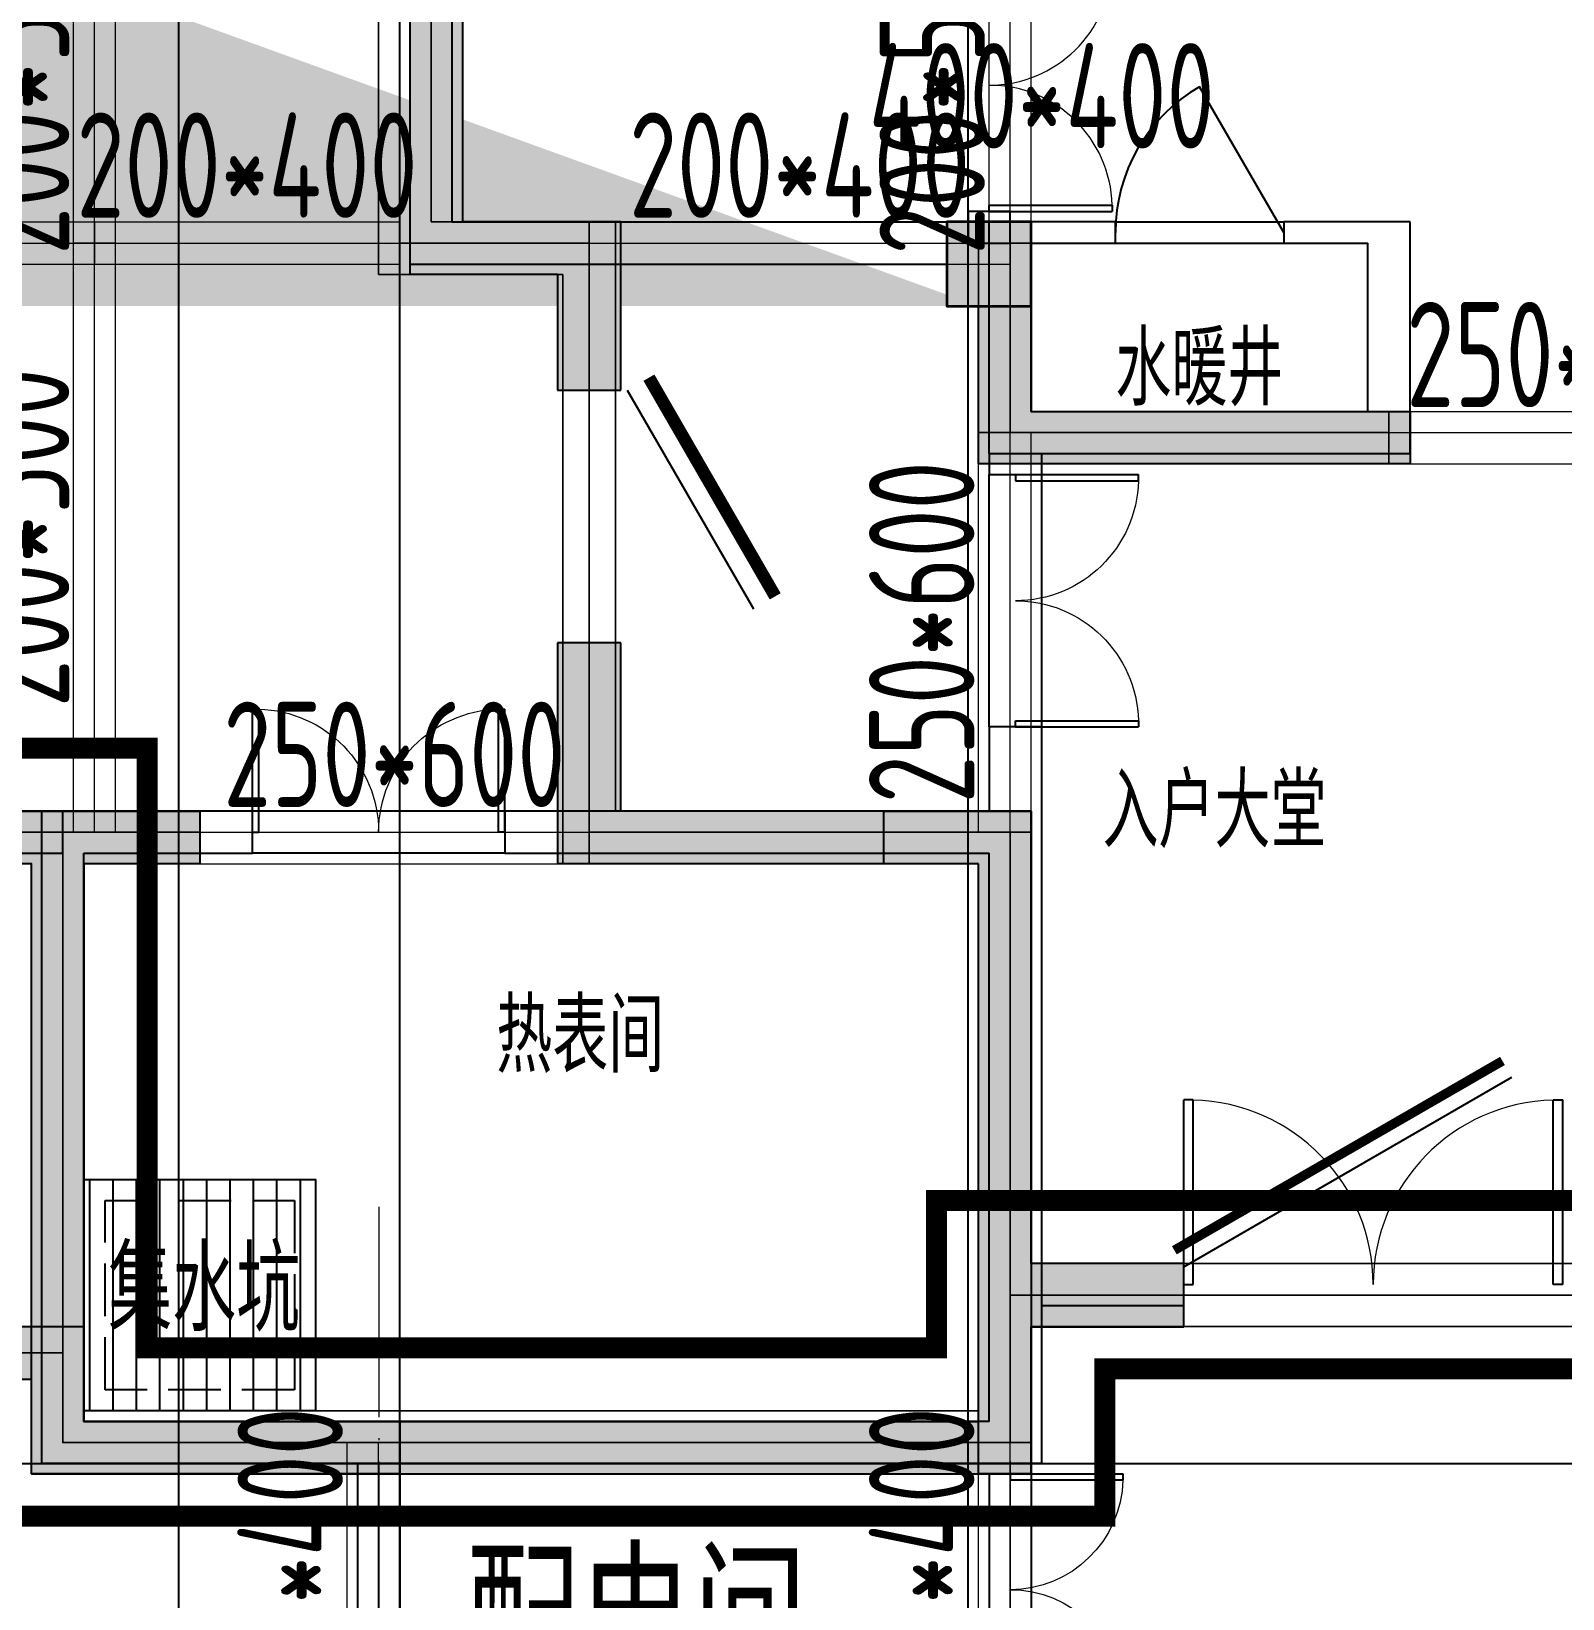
# Model space of a CAD drawing. Extents: x 369444 to 684549, y -549309 to 575337.
# Drawn here: x 505025 to 512299, y 454614 to 462063 of the extents above; entities that cross this region are included whole.
import ezdxf

# ---------------------------------------------------------------- set-up
doc = ezdxf.new("R2010")
doc.units = 0
doc.header["$LTSCALE"] = 1000
doc.header["$MEASUREMENT"] = 0
for name, pattern in [('__DASH', [0.35, 0.25, -0.1]), ('DASH', [0.35, 0.25, -0.1]), ('DOTE', [2.42, 2, -0.2, 0.02, -0.2])]:
    doc.linetypes.add(name, pattern=pattern)
for name, color, linetype, lineweight, true_color in [('-1-0-1', 7, 'Continuous', 0, 0xc0c0c0), ('-1-1-2', 7, 'Continuous', 0, 0xc0c0c0), ('-2-0-1', 1, 'Continuous', 0, 0xff0000), ('-2-1-2', 9, 'Continuous', 0, 0x808080), ('1-6-1', 7, 'Continuous', 0, 0x55ff55), ('1-6-2', 7, 'Continuous', 0, 0x55ff55), ('11-6-1', 2, 'Continuous', 0, 0xffff00), ('11-6-2', 2, 'Continuous', 0, 0xffff00), ('11-6-5', 2, 'Continuous', 0, 0xffff00), ('12-6-1', 4, 'Continuous', 0, 0x00ffff), ('12-6-2', 4, 'Continuous', 0, 0x00ffff), ('12-6-5', 4, 'Continuous', 0, 0x00ffff)]:
    doc.layers.add(name, color=color, linetype=linetype, lineweight=lineweight, true_color=true_color)
for name, color, linetype in [('A-WALL-HATCH', 8, 'Continuous'), ('COLUMN', 9, 'Continuous'), ('DOTE', 1, 'Continuous'), ('PUB_HATCH', 8, 'Continuous'), ('WALL', 9, 'Continuous'), ('WINDOW', 4, 'Continuous'), ('填充', 8, 'Continuous'), ('房间名称', 72, 'Continuous'), ('砼墙', 151, 'Continuous'), ('防火分区线', 7, 'Continuous'), ('集水坑图层', 125, 'Continuous')]:
    doc.layers.add(name, color=color, linetype=linetype)
for name, color, linetype, lineweight in [('DOTE2', 122, 'DOTE', 9), ('TEXT', 7, 'Continuous', 13), ('柱', 2, 'Continuous', 35)]:
    doc.layers.add(name, color=color, linetype=linetype, lineweight=lineweight)
doc.styles.add('_HZTXT', font='txt.shx', dxfattribs={"width": 0.8, "bigfont": 'HZTXT.shx'})
doc.styles.add('HNSJY', font='hnsjy-07.shx', dxfattribs={"width": 0.8, "bigfont": 'hnsjy-hz.shx'})
doc.styles.add('yjkcad', font='yjkeng.shx', dxfattribs={"width": 0.7, "height": 250, "bigfont": 'yjkchn.shx'})

# ---------------------------------------------------------------- blocks, each defined once
blk = doc.blocks.new('$DorLib2D$00000002')
for p, q in [((-0.5, 0), (-0.5, 0.4875)), ((-0.475, 0.4875), (-0.5, 0.4875)), ((-0.475, 0), (-0.475, 0.4875)), ((0.475, 0), (0.475, 0.4875)), ((0.475, 0.4875), (0.5, 0.4875)), ((0.5, 0), (0.5, 0.4875)), ((-0.5, 0), (-0.475, 0)), ((0.5, 0), (0.475, 0))]:
    blk.add_line(p, q)
at = {"lineweight": 13}
for centre, start, end in [((-0.4875, 0), 0, 88.5307), ((0.4875, 0), 91.4693, 180)]:
    blk.add_arc(centre, 0.4875, start, end, dxfattribs=at)
blk = doc.blocks.new('$DORLIB2D$00000228')
at = {"color": 0, "lineweight": -2}
blk.add_line((0.5, 0), (0, 0.866), dxfattribs=at)
blk.add_arc((0.5, 0), 1, 120, 180, dxfattribs=at)
blk = doc.blocks.new('$DorLib2D$00000191')
at = {"layer": 'WINDOW', "color": 0}
blk.add_line((-0.5, 0.15), (0.366, 0.65), dxfattribs=at)
at = {"layer": 'WINDOW', "color": 0, "const_width": 0.05}
blk.add_lwpolyline([(-0.55, 0.2366), (0.316, 0.7366)], dxfattribs=at)
blk = doc.blocks.new('$DorLib2D$00000194')
at = {"color": 0}
blk.add_line((-0.5, 0.075), (0.366, 0.575), dxfattribs=at)
at = {"color": 0, "const_width": 0.025}
blk.add_lwpolyline([(-0.525, 0.1183), (0.341, 0.6183)], dxfattribs=at)

msp = doc.modelspace()

# ---------------------------------------------------------------- hatches: boundary and pattern name
at = {"layer": 'A-WALL-HATCH'}
msp.add_hatch(color=256, dxfattribs=at).paths.add_polyline_path([(509774.7, 460756.5), (509774.7, 461156.5), (509374.7, 461156.5), (509374.7, 460756.5)])
at = {"layer": 'PUB_HATCH'}
for points in [[(506824.6, 460907), (507074.6, 461157), (507074.6, 465757), (506824.6, 466007)], [(507524.6, 460907), (507824.6, 461157), (507074.6, 461157), (506824.6, 460907)], [(507524.6, 460907), (507524.6, 460357), (507824.6, 460357), (507824.6, 461157)], [(507824.6, 458357), (507824.6, 459157), (507524.6, 459157), (507524.6, 458107)], [(509524.6, 458107), (509774.6, 458357), (507824.6, 458357), (507524.6, 458107)], [(509691.3, 456057), (509774.6, 456207), (509774.6, 458357), (509524.6, 458107), (509524.6, 456057)], [(509774.6, 455907), (510499.6, 455907), (510499.6, 456207), (509774.6, 456207), (509691.3, 456057)], [(509524.6, 455457), (509774.6, 455207), (509774.6, 455907), (509691.3, 456057), (509524.6, 456057)], [(503824.6, 455657.1), (505024.6, 455657.1), (505274.6, 455907.1), (503824.6, 455907.1)], [(505024.6, 455207), (505274.6, 455457), (505274.6, 455907.1), (505024.6, 455657.1)], [(505274.6, 455457), (505024.6, 455207), (509774.6, 455207), (509524.6, 455457)]]:
    msp.add_hatch(color=256, dxfattribs=at).paths.add_polyline_path(points)
at = {"layer": 'WINDOW'}
h = msp.add_hatch(dxfattribs=at)
h.set_pattern_fill('ANSI31', color=8, scale=70, angle=45)
h.set_pattern_definition([(90, (186929.14, -153823.47), (-111.125, 2e-14), [])])
h.paths.add_polyline_path([(505274.5, 455507), (506374.5, 455507), (506374.5, 456607), (505274.5, 456607)])
at = {"layer": '填充'}
h = msp.add_hatch(color=8, dxfattribs=at)
h.dxf.hatch_style = 1
h.paths.add_polyline_path([(507274.5, 462457), (507274.5, 462957), (506774.5, 462957), (506774.5, 462457)], flags=17)
h.paths.add_polyline_path([(500674.5, 462457), (500674.5, 462957), (500174.5, 462957), (500174.5, 462457)], flags=17)
h.paths.add_polyline_path([(497874.5, 462457), (497874.5, 462957), (497374.5, 462957), (497374.5, 462457)], flags=17)
h.paths.add_polyline_path([(510074.5, 462457), (510074.5, 462957), (509524.5, 462957), (509524.5, 462457)], flags=17)
h.paths.add_polyline_path([(509524.5, 460757), (509774.5, 460757), (509774.5, 461157), (509374.5, 461157), (509374.5, 460757)], flags=17)
h.paths.add_polyline_path([(497424.5, 460757), (497574.5, 460757), (497574.5, 461157), (497174.5, 461157), (497174.5, 460757)], flags=17)
h.paths.add_polyline_path([(512274.5, 467357), (510074.5, 467357), (510074.5, 465157), (510624.5, 465157), (510624.5, 464957), (509824.5, 464957), (509824.5, 467607), (512474.5, 467607), (512474.5, 464957), (511724.5, 464957), (511724.5, 465157), (512274.5, 465157)])
h.paths.add_polyline_path([(501674.5, 458107), (501124.5, 458107), (501124.5, 458357), (501674.5, 458357), (502074.5, 458357), (502074.5, 458107), (501924.5, 458107), (501924.5, 455207), (500174.5, 455207), (500174.5, 455457), (501674.5, 455457)])
h.paths.add_polyline_path([(514974.5, 467357), (514324.5, 467357), (514324.5, 467607), (515224.5, 467607), (515224.5, 465807), (514974.5, 465807)])
h.paths.add_polyline_path([(492624.5, 467557), (491974.5, 467557), (491974.5, 466007), (491724.5, 466007), (491724.5, 467807), (492624.5, 467807)])
h.paths.add_polyline_path([(507624.5, 450607), (506774.5, 450607), (506074.5, 450607), (506074.5, 450857), (506524.5, 450857), (506524.5, 454057), (506774.5, 454057), (506774.5, 450857), (507624.5, 450857)])
h.paths.add_polyline_path([(500174.5, 450607), (499324.5, 450607), (499324.5, 450857), (500174.5, 450857), (500174.5, 454057), (500424.5, 454057), (500424.5, 450857), (500874.5, 450857), (500874.5, 450607)])
h.paths.add_polyline_path([(505824.5, 458107), (505274.5, 458107), (505274.5, 455457), (506774.5, 455457), (506774.5, 455207), (505024.5, 455207), (505024.5, 458107), (504874.5, 458107), (504874.5, 458357), (505274.5, 458357), (505824.5, 458357)])
h.paths.add_polyline_path([(521349.5, 458907), (520874.5, 458907), (520874.5, 457157), (520624.5, 457157), (520624.5, 458907), (520524.5, 458907), (520524.5, 459157), (520874.5, 459157), (521349.5, 459157)])
h.paths.add_polyline_path([(517574.5, 450607), (517274.5, 450607), (516874.5, 450607), (516874.5, 450857), (517024.5, 450857), (517024.5, 454457), (517274.5, 454457), (517274.5, 450857), (517574.5, 450857)])
h.paths.add_polyline_path([(514174.5, 450607), (513149.5, 450607), (512374.5, 450607), (512374.5, 450857), (513124.5, 450857), (513124.5, 454557), (513424.5, 454557), (513424.5, 450857), (514174.5, 450857)])
h.paths.add_polyline_path([(489924.5, 456557), (489924.5, 455757), (487824.5, 455757), (487824.5, 456007), (489674.5, 456007), (489674.5, 456557)])
h.paths.add_polyline_path([(497624.5, 465157), (496874.5, 465157), (496874.5, 467557), (494674.5, 467557), (494674.5, 465357), (495224.5, 465357), (495224.5, 465157), (494474.5, 465157), (494474.5, 467807), (497124.5, 467807), (497124.5, 465407), (497624.5, 465407)])
h.paths.add_polyline_path([(509524.5, 458107), (509074.5, 458107), (509074.5, 458357), (509774.5, 458357), (509774.5, 455207), (509524.5, 455207)])
h.paths.add_polyline_path([(497874.5, 458107), (497424.5, 458107), (497424.5, 455207), (497174.5, 455207), (497174.5, 458357), (497874.5, 458357)])
h.paths.add_polyline_path([(489674.5, 450607), (489374.5, 450607), (489374.5, 450857), (489674.5, 450857), (489674.5, 454457), (489924.5, 454457), (489924.5, 450857), (490074.5, 450857), (490074.5, 450607)])
h.paths.add_polyline_path([(486074.5, 458907), (485589.5, 458907), (485589.5, 459157), (486074.5, 459157), (486424.5, 459157), (486424.5, 458907), (486324.5, 458907), (486324.5, 457157), (486074.5, 457157)])
h.paths.add_polyline_path([(523874.5, 449607), (523324.5, 449607), (523324.5, 449857), (523574.5, 449857), (523574.5, 454307), (523874.5, 454307)])
h.paths.add_polyline_path([(483624.5, 449607), (483074.5, 449607), (483074.5, 454307), (483374.5, 454307), (483374.5, 449857), (483624.5, 449857)])
h.paths.add_polyline_path([(515374.5, 458907), (514974.5, 458907), (514974.5, 462457), (514574.5, 462457), (514574.5, 462657), (515224.5, 462657), (515224.5, 459157), (515374.5, 459157)])
h.paths.add_polyline_path([(491974.5, 458907), (491574.5, 458907), (491574.5, 459157), (491724.5, 459157), (491724.5, 462657), (492424.5, 462657), (492424.5, 462457), (491974.5, 462457)])
h.paths.add_polyline_path([(520074.5, 450607), (519374.5, 450607), (519374.5, 450857), (520074.5, 450857), (520074.5, 453757), (520324.5, 453757), (520324.5, 450857), (520324.5, 449857), (520924.5, 449857), (520924.5, 449607), (520074.5, 449607)])
h.paths.add_polyline_path([(493824.5, 460257), (493824.5, 456757), (493524.5, 456757), (493524.5, 460257)])
h.paths.add_polyline_path([(487574.5, 450607), (486874.5, 450607), (486874.5, 449607), (486024.5, 449607), (486024.5, 449857), (486624.5, 449857), (486624.5, 450857), (486624.5, 453757), (486874.5, 453757), (486874.5, 450857), (487574.5, 450857)])
h.paths.add_polyline_path([(513424.5, 460257), (513424.5, 456757), (513124.5, 456757), (513124.5, 460257)])
h.paths.add_polyline_path([(509774.5, 450607), (509424.5, 450607), (509424.5, 450857), (509524.5, 450857), (509524.5, 454057), (509774.5, 454057), (509774.5, 450857), (509974.5, 450857), (509974.5, 450607)])
h.paths.add_polyline_path([(497524.5, 450607), (497174.5, 450607), (496974.5, 450607), (496974.5, 450857), (497174.5, 450857), (497174.5, 454057), (497424.5, 454057), (497424.5, 450857), (497524.5, 450857)])
h.paths.add_polyline_path([(523874.5, 455757), (523174.5, 455757), (523174.5, 456007), (523574.5, 456007), (523574.5, 458907), (523199.5, 458907), (523199.5, 459157), (523874.5, 459157)])
h.paths.add_polyline_path([(483774.5, 455757), (483074.5, 455757), (483074.5, 459157), (483759.5, 459157), (483759.5, 458907), (483374.5, 458907), (483374.5, 456007), (483774.5, 456007)])
h.paths.add_polyline_path([(517024.5, 458907), (516974.5, 458907), (516974.5, 459157), (517274.5, 459157), (517674.5, 459157), (517674.5, 458907), (517274.5, 458907), (517274.5, 458057), (517024.5, 458057)])
h.paths.add_polyline_path([(489974.5, 458907), (489924.5, 458907), (489924.5, 458057), (489674.5, 458057), (489674.5, 458907), (489274.5, 458907), (489274.5, 459157), (489674.5, 459157), (489974.5, 459157)])
h.paths.add_polyline_path([(519124.5, 455757), (517024.5, 455757), (517024.5, 456557), (517274.5, 456557), (517274.5, 456007), (519124.5, 456007)])
edge = h.paths.add_edge_path()
edge.add_line((497374.5, 465157), (497374.5, 465057))
edge.add_line((497374.5, 465057), (497624.5, 465057))
edge.add_line((497624.5, 465057), (497624.5, 465157))
edge.add_line((497424.5, 460757), (497424.5, 460007))
edge.add_line((497424.5, 460007), (495374.5, 460007))
edge.add_line((495374.5, 460007), (495374.5, 460257))
edge.add_line((495374.5, 460257), (497174.5, 460257))
edge.add_line((497174.5, 460257), (497174.5, 460757))
edge.add_line((509774.5, 460757), (509774.5, 460257))
edge.add_line((509774.5, 460257), (511574.5, 460257))
edge.add_line((511574.5, 460257), (511574.5, 460007))
edge.add_line((511574.5, 460007), (509524.5, 460007))
edge.add_line((509524.5, 460007), (509524.5, 460757))
h = msp.add_hatch(color=256, dxfattribs=at)
h.dxf.hatch_style = 1
h.paths.add_polyline_path([(511574.5, 460007), (511574.5, 460257), (509774.5, 460257), (509774.5, 460757), (509524.5, 460757), (509524.5, 460007)])

# ---------------------------------------------------------------- linework, layer by layer
at = {"layer": '-1-0-1', "color": 0}
for p in [(505324.3, 461056.9, -3600), (506774.3, 461056.9, -3600), (507674.3, 461056.9, -3600), (509674.3, 461056.9, -3600), (509674.3, 460156.9, -3600), (511474.3, 460156.9, -3600), (505174.3, 458256.9, -3600), (505324.3, 458256.9, -3600), (505824.3, 458256.9, -3600), (507674.3, 458256.9, -3600), (509074.3, 458256.9, -3600), (509674.3, 458256.9, -3600), (505174.3, 457306.9, -3600), (509674.3, 456057.2, -3600), (512299.2, 456057.2, -3600), (505174.3, 455782.3, -3600), (505174.3, 455356.9, -3600), (506674.3, 455356.9, -3600), (509674.3, 455356.9, -3600)]:
    msp.add_point(p, dxfattribs=at)
at = {"layer": '-1-1-2', "color": 0}
for p, q in [((505324.3, 461056.9, -3600), (505324.3, 461056.9)), ((506774.3, 461056.9, -3600), (506774.3, 461056.9)), ((507674.3, 461056.9, -3600), (507674.3, 461056.9)), ((509674.3, 461056.9, -3600), (509674.3, 461056.9)), ((509674.3, 460156.9, -3600), (509674.3, 460156.9)), ((511474.3, 460156.9, -3600), (511474.3, 460156.9)), ((505174.3, 458256.9, -3600), (505174.3, 458256.9)), ((505324.3, 458256.9, -3600), (505324.3, 458256.9)), ((505824.3, 458256.9, -3600), (505824.3, 458256.9)), ((507674.3, 458256.9, -3600), (507674.3, 458256.9)), ((509074.3, 458256.9, -3600), (509074.3, 458256.9)), ((509674.3, 458256.9, -3600), (509674.3, 458256.9)), ((505174.3, 457306.9, -3600), (505174.3, 457306.9)), ((509674.3, 456057.2, -3600), (509674.3, 456057.2)), ((512299.2, 456057.2, -3600), (512299.2, 456057.2)), ((505174.3, 455782.3, -3600), (505174.3, 455782.3)), ((505174.3, 455356.9, -3600), (505174.3, 455356.9)), ((506674.3, 455356.9, -3600), (506674.3, 455356.9)), ((509674.3, 455356.9, -3600), (509674.3, 455356.9))]:
    msp.add_line(p, q, dxfattribs=at)
at = {"layer": '-2-0-1', "color": 0}
for p, q in [((505324.3, 461056.9, -3600), (505324.3, 462556.9, -3600)), ((506774.3, 461056.9, -3600), (506774.3, 462556.9, -3600)), ((509674.3, 461056.9, -3600), (509674.3, 462556.9, -3600)), ((501324.3, 461056.9, -3600), (505324.3, 461056.9, -3600)), ((505324.3, 461056.9, -3600), (506774.3, 461056.9, -3600)), ((505324.3, 458256.9, -3600), (505324.3, 461056.9, -3600)), ((506774.3, 461056.9, -3600), (507674.3, 461056.9, -3600)), ((507674.3, 458256.9, -3600), (507674.3, 461056.9, -3600)), ((507674.3, 461056.9, -3600), (509674.3, 461056.9, -3600)), ((509674.3, 460156.9, -3600), (509674.3, 461056.9, -3600)), ((509674.3, 458256.9, -3600), (509674.3, 460156.9, -3600)), ((509674.3, 460156.9, -3600), (511474.3, 460156.9, -3600)), ((511474.3, 460156.9, -3600), (513274.3, 460156.9, -3600)), ((504874.3, 458256.9, -3600), (505174.3, 458256.9, -3600)), ((505174.3, 457306.9, -3600), (505174.3, 458256.9, -3600)), ((505174.3, 458256.9, -3600), (505324.3, 458256.9, -3600)), ((505324.3, 458256.9, -3600), (505824.3, 458256.9, -3600)), ((505824.3, 458256.9, -3600), (507674.3, 458256.9, -3600)), ((507674.3, 458256.9, -3600), (509074.3, 458256.9, -3600)), ((509074.3, 458256.9, -3600), (509674.3, 458256.9, -3600)), ((509674.3, 456057.2, -3600), (509674.3, 458256.9, -3600)), ((505174.3, 455782.3, -3600), (505174.3, 457306.9, -3600)), ((509674.3, 456057.2, -3600), (512299.2, 456057.2, -3600)), ((509674.3, 455356.9, -3600), (509674.3, 456057.2, -3600)), ((512299.2, 456057.2, -3600), (513274.3, 456057.2, -3600)), ((503474.3, 455782.3, -3600), (505174.3, 455782.3, -3600)), ((505174.3, 455356.9, -3600), (505174.3, 455782.3, -3600)), ((505174.3, 455356.9, -3600), (506674.3, 455356.9, -3600)), ((506674.3, 454056.9, -3600), (506674.3, 455356.9, -3600)), ((506674.3, 455356.9, -3600), (509674.3, 455356.9, -3600)), ((509674.3, 454056.9, -3600), (509674.3, 455356.9, -3600))]:
    msp.add_line(p, q, dxfattribs=at)
at = {"layer": '-2-1-2', "color": 0}
for p, q in [((505324.3, 461056.9), (505324.3, 462556.9)), ((506774.3, 461056.9), (506774.3, 462556.9)), ((509674.3, 461056.9), (509674.3, 462556.9)), ((501324.3, 461056.9), (505324.3, 461056.9)), ((505324.3, 461056.9), (506774.3, 461056.9)), ((505324.3, 458256.9), (505324.3, 461056.9)), ((506774.3, 461056.9), (507674.3, 461056.9)), ((507674.3, 458256.9), (507674.3, 461056.9)), ((507674.3, 461056.9), (509674.3, 461056.9)), ((509674.3, 460156.9), (509674.3, 461056.9)), ((509674.3, 458256.9), (509674.3, 460156.9)), ((509674.3, 460156.9), (511474.3, 460156.9)), ((511474.3, 460156.9), (513274.3, 460156.9)), ((504874.3, 458256.9), (505174.3, 458256.9)), ((505174.3, 457306.9), (505174.3, 458256.9)), ((505174.3, 458256.9), (505324.3, 458256.9)), ((505324.3, 458256.9), (505824.3, 458256.9)), ((505824.3, 458256.9), (507674.3, 458256.9)), ((507674.3, 458256.9), (509074.3, 458256.9)), ((509074.3, 458256.9), (509674.3, 458256.9)), ((509674.3, 456057.2), (509674.3, 458256.9)), ((505174.3, 455782.3), (505174.3, 457306.9)), ((509674.3, 456057.2), (512299.2, 456057.2)), ((509674.3, 455356.9), (509674.3, 456057.2)), ((512299.2, 456057.2), (513274.3, 456057.2)), ((503474.3, 455782.3), (505174.3, 455782.3)), ((505174.3, 455356.9), (505174.3, 455782.3)), ((505174.3, 455356.9), (506674.3, 455356.9)), ((506674.3, 454056.9), (506674.3, 455356.9)), ((506674.3, 455356.9), (509674.3, 455356.9)), ((509674.3, 454056.9), (509674.3, 455356.9))]:
    msp.add_line(p, q, dxfattribs=at)
at = {"layer": '1-6-1', "color": 0}
for p, q in [((506674.3, 462556.9, -3600), (506674.3, 460906.9, -3600)), ((506674.3, 460906.9), (506674.3, 462556.9)), ((506924.3, 462556.9), (506924.3, 461156.9)), ((506924.3, 461156.9, -3600), (506924.3, 462556.9, -3600)), ((506924.3, 461156.9), (506924.3, 461156.9, -3600)), ((506924.3, 461156.9, -3600), (506924.3, 461156.9)), ((507799.3, 461156.9, -3600), (506924.3, 461156.9, -3600)), ((506924.3, 461156.9), (507799.3, 461156.9)), ((507799.3, 461156.9), (507799.3, 461156.9, -3600)), ((507799.3, 461156.9), (507799.3, 458356.9)), ((507799.3, 461156.9, -3600), (507799.3, 461156.9)), ((507799.3, 458356.9, -3600), (507799.3, 461156.9, -3600)), ((509524.3, 461056.9, -3600), (509524.3, 460006.9, -3600)), ((509524.3, 461056.9), (509524.3, 461056.9, -3600)), ((509524.3, 460006.9), (509524.3, 461056.9)), ((509524.3, 461056.9, -3600), (509524.3, 461056.9)), ((509774.3, 461056.9, -3600), (509524.3, 461056.9, -3600)), ((509524.3, 461056.9), (509774.3, 461056.9)), ((509774.3, 461056.9), (509774.3, 460256.9)), ((509774.3, 461056.9, -3600), (509774.3, 461056.9)), ((509774.3, 460256.9, -3600), (509774.3, 461056.9, -3600)), ((509774.3, 461056.9), (509774.3, 461056.9, -3600)), ((506674.3, 460906.9, -3600), (506674.3, 460906.9)), ((506674.3, 460906.9), (506674.3, 460906.9, -3600)), ((507549.3, 460906.9), (506674.3, 460906.9)), ((506674.3, 460906.9, -3600), (507549.3, 460906.9, -3600)), ((507549.3, 460906.9, -3600), (507549.3, 460906.9)), ((507549.3, 460906.9, -3600), (507549.3, 458106.9, -3600)), ((507549.3, 460906.9), (507549.3, 460906.9, -3600)), ((507549.3, 458106.9), (507549.3, 460906.9)), ((509774.3, 460256.9), (509774.3, 460256.9, -3600)), ((509774.3, 460256.9, -3600), (509774.3, 460256.9)), ((511474.3, 460256.9, -3600), (509774.3, 460256.9, -3600)), ((509774.3, 460256.9), (511474.3, 460256.9)), ((511474.3, 460256.9), (511474.3, 460256.9, -3600)), ((511474.3, 460256.9, -3600), (511474.3, 460256.9)), ((511474.3, 460006.9, -3600), (511474.3, 460256.9, -3600)), ((511474.3, 460256.9), (511474.3, 460006.9)), ((509524.3, 460006.9, -3600), (509524.3, 460006.9)), ((509524.3, 460006.9), (509524.3, 460006.9, -3600)), ((511474.3, 460006.9), (509524.3, 460006.9)), ((509524.3, 460006.9, -3600), (511474.3, 460006.9, -3600)), ((511474.3, 460006.9, -3600), (511474.3, 460006.9)), ((511474.3, 460006.9), (511474.3, 460006.9, -3600)), ((505174.3, 458356.9, -3600), (504874.3, 458356.9, -3600)), ((504874.3, 458356.9), (505174.3, 458356.9)), ((505174.3, 458356.9), (505174.3, 458356.9, -3600)), ((505174.3, 458356.9, -3600), (505174.3, 458356.9)), ((505324.3, 458356.9, -3600), (505174.3, 458356.9, -3600)), ((505174.3, 458356.9), (505324.3, 458356.9)), ((505324.3, 458356.9, -3600), (505324.3, 458356.9)), ((505824.3, 458356.9, -3600), (505324.3, 458356.9, -3600)), ((505324.3, 458356.9), (505824.3, 458356.9)), ((505324.3, 458356.9), (505324.3, 458356.9, -3600)), ((505824.3, 458356.9), (505824.3, 458356.9, -3600)), ((505824.3, 458356.9, -3600), (505824.3, 458356.9)), ((505824.3, 458106.9, -3600), (505824.3, 458356.9, -3600)), ((505824.3, 458356.9), (505824.3, 458106.9)), ((507799.3, 458356.9), (507799.3, 458356.9, -3600)), ((507799.3, 458356.9, -3600), (507799.3, 458356.9)), ((509074.3, 458356.9, -3600), (507799.3, 458356.9, -3600)), ((507799.3, 458356.9), (509074.3, 458356.9)), ((509074.3, 458356.9), (509074.3, 458356.9, -3600)), ((509074.3, 458356.9, -3600), (509074.3, 458356.9)), ((509774.3, 458356.9, -3600), (509074.3, 458356.9, -3600)), ((509074.3, 458356.9), (509774.3, 458356.9)), ((509774.3, 458356.9), (509774.3, 456207.2)), ((509774.3, 458356.9, -3600), (509774.3, 458356.9)), ((509774.3, 456207.2, -3600), (509774.3, 458356.9, -3600)), ((509774.3, 458356.9), (509774.3, 458356.9, -3600)), ((505274.3, 458106.9), (505274.3, 457306.9)), ((505274.3, 458106.9, -3600), (505274.3, 458106.9)), ((505274.3, 457306.9, -3600), (505274.3, 458106.9, -3600)), ((505274.3, 458106.9), (505274.3, 458106.9, -3600)), ((505324.3, 458106.9), (505274.3, 458106.9)), ((505274.3, 458106.9, -3600), (505324.3, 458106.9, -3600)), ((505324.3, 458106.9), (505324.3, 458106.9, -3600)), ((505824.3, 458106.9), (505324.3, 458106.9)), ((505324.3, 458106.9, -3600), (505824.3, 458106.9, -3600)), ((505324.3, 458106.9, -3600), (505324.3, 458106.9)), ((505824.3, 458106.9, -3600), (505824.3, 458106.9)), ((505824.3, 458106.9), (505824.3, 458106.9, -3600)), ((507549.3, 458106.9, -3600), (507549.3, 458106.9)), ((507549.3, 458106.9), (507549.3, 458106.9, -3600)), ((509074.3, 458106.9), (507549.3, 458106.9)), ((507549.3, 458106.9, -3600), (509074.3, 458106.9, -3600)), ((509074.3, 458106.9, -3600), (509074.3, 458106.9)), ((509074.3, 458106.9), (509074.3, 458106.9, -3600)), ((509524.3, 458106.9), (509074.3, 458106.9)), ((509074.3, 458106.9, -3600), (509524.3, 458106.9, -3600)), ((509524.3, 458106.9, -3600), (509524.3, 456057.2, -3600)), ((509524.3, 458106.9), (509524.3, 458106.9, -3600)), ((509524.3, 456057.2), (509524.3, 458106.9)), ((509524.3, 458106.9, -3600), (509524.3, 458106.9)), ((505274.3, 457306.9), (505274.3, 455782.3)), ((505274.3, 457306.9, -3600), (505274.3, 457306.9)), ((505274.3, 455782.3, -3600), (505274.3, 457306.9, -3600)), ((505274.3, 457306.9), (505274.3, 457306.9, -3600)), ((509774.3, 456207.2, -3600), (509774.3, 456207.2)), ((512299.2, 456207.2, -3600), (509774.3, 456207.2, -3600)), ((509774.3, 456207.2), (512299.2, 456207.2)), ((509774.3, 456207.2), (509774.3, 456207.2, -3600)), ((512299.2, 456207.2), (512299.2, 456207.2, -3600)), ((512299.2, 456207.2, -3600), (512299.2, 456207.2)), ((513424.3, 456207.2, -3600), (512299.2, 456207.2, -3600)), ((512299.2, 456207.2), (513424.3, 456207.2)), ((509524.3, 456057.2, -3600), (509524.3, 456057.2)), ((509524.3, 456057.2, -3600), (509524.3, 455506.9, -3600)), ((509524.3, 456057.2), (509524.3, 456057.2, -3600)), ((509524.3, 455506.9), (509524.3, 456057.2)), ((509774.3, 455907.2), (509774.3, 455907.2, -3600)), ((512299.2, 455907.2), (509774.3, 455907.2)), ((509774.3, 455907.2, -3600), (512299.2, 455907.2, -3600)), ((509774.3, 455907.2), (509774.3, 455256.9)), ((509774.3, 455907.2, -3600), (509774.3, 455907.2)), ((509774.3, 455256.9, -3600), (509774.3, 455907.2, -3600)), ((512299.2, 455907.2, -3600), (512299.2, 455907.2)), ((512299.2, 455907.2), (512299.2, 455907.2, -3600)), ((513124.3, 455907.2), (512299.2, 455907.2)), ((512299.2, 455907.2, -3600), (513124.3, 455907.2, -3600)), ((505274.3, 455782.3), (505274.3, 455782.3, -3600)), ((505274.3, 455782.3), (505274.3, 455506.9)), ((505274.3, 455782.3, -3600), (505274.3, 455782.3)), ((505274.3, 455506.9, -3600), (505274.3, 455782.3, -3600)), ((505274.3, 455506.9), (505274.3, 455506.9, -3600)), ((505274.3, 455506.9, -3600), (505274.3, 455506.9)), ((506674.3, 455506.9, -3600), (505274.3, 455506.9, -3600)), ((505274.3, 455506.9), (506674.3, 455506.9)), ((506674.3, 455506.9, -3600), (506674.3, 455506.9)), ((509524.3, 455506.9, -3600), (506674.3, 455506.9, -3600)), ((506674.3, 455506.9), (509524.3, 455506.9)), ((506674.3, 455506.9), (506674.3, 455506.9, -3600)), ((509524.3, 455506.9), (509524.3, 455506.9, -3600)), ((509524.3, 455506.9, -3600), (509524.3, 455506.9)), ((506674.3, 455256.9), (505024.3, 455256.9)), ((505024.3, 455256.9, -3600), (506674.3, 455256.9, -3600)), ((506674.3, 455256.9), (506674.3, 455256.9, -3600)), ((509774.3, 455256.9), (506674.3, 455256.9)), ((506674.3, 455256.9, -3600), (509774.3, 455256.9, -3600)), ((506674.3, 455256.9, -3600), (506674.3, 455256.9)), ((509774.3, 455256.9, -3600), (509774.3, 455256.9)), ((509774.3, 455256.9), (509774.3, 455256.9, -3600))]:
    msp.add_line(p, q, dxfattribs=at)
at = {"layer": '1-6-2', "color": 0}
for p, q in [((506774.3, 462556.9), (506774.3, 461056.9)), ((506774.3, 461056.9, -3600), (506774.3, 462556.9, -3600)), ((506774.3, 461056.9), (506774.3, 461056.9, -3600)), ((506774.3, 461056.9), (506774.3, 461056.9, -3600)), ((507674.3, 461056.9), (506774.3, 461056.9)), ((506774.3, 461056.9, -3600), (507674.3, 461056.9, -3600)), ((507674.3, 461056.9, -3600), (507674.3, 461056.9)), ((507674.3, 461056.9), (507674.3, 458256.9)), ((507674.3, 461056.9, -3600), (507674.3, 461056.9)), ((507674.3, 458256.9, -3600), (507674.3, 461056.9, -3600)), ((509674.3, 461056.9), (509674.3, 460156.9)), ((509674.3, 461056.9, -3600), (509674.3, 461056.9)), ((509674.3, 460156.9, -3600), (509674.3, 461056.9, -3600)), ((509674.3, 460156.9), (509674.3, 460156.9, -3600)), ((509674.3, 460156.9), (509674.3, 460156.9, -3600)), ((511474.3, 460156.9), (509674.3, 460156.9)), ((509674.3, 460156.9, -3600), (511474.3, 460156.9, -3600)), ((511474.3, 460156.9, -3600), (511474.3, 460156.9)), ((505174.3, 458256.9), (504874.3, 458256.9)), ((504874.3, 458256.9, -3600), (505174.3, 458256.9, -3600)), ((505174.3, 458256.9, -3600), (505174.3, 458256.9)), ((505174.3, 458256.9), (505174.3, 457306.9)), ((505174.3, 458256.9, -3600), (505174.3, 458256.9)), ((505174.3, 457306.9, -3600), (505174.3, 458256.9, -3600)), ((505174.3, 458256.9), (505174.3, 458256.9, -3600)), ((505324.3, 458256.9), (505174.3, 458256.9)), ((505174.3, 458256.9, -3600), (505324.3, 458256.9, -3600)), ((505324.3, 458256.9), (505324.3, 458256.9, -3600)), ((505824.3, 458256.9), (505324.3, 458256.9)), ((505324.3, 458256.9, -3600), (505824.3, 458256.9, -3600)), ((505324.3, 458256.9, -3600), (505324.3, 458256.9)), ((505824.3, 458256.9, -3600), (505824.3, 458256.9)), ((507674.3, 458256.9), (507674.3, 458256.9, -3600)), ((507674.3, 458256.9), (507674.3, 458256.9, -3600)), ((509074.3, 458256.9), (507674.3, 458256.9)), ((507674.3, 458256.9, -3600), (509074.3, 458256.9, -3600)), ((509074.3, 458256.9, -3600), (509074.3, 458256.9)), ((509074.3, 458256.9), (509074.3, 458256.9, -3600)), ((509674.3, 458256.9), (509074.3, 458256.9)), ((509074.3, 458256.9, -3600), (509674.3, 458256.9, -3600)), ((509674.3, 458256.9), (509674.3, 456057.2)), ((509674.3, 458256.9, -3600), (509674.3, 458256.9)), ((509674.3, 456057.2, -3600), (509674.3, 458256.9, -3600)), ((509674.3, 458256.9, -3600), (509674.3, 458256.9)), ((505174.3, 457306.9), (505174.3, 455782.3)), ((505174.3, 457306.9, -3600), (505174.3, 457306.9)), ((505174.3, 455782.3, -3600), (505174.3, 457306.9, -3600)), ((505174.3, 457306.9), (505174.3, 457306.9, -3600)), ((509674.3, 456057.2), (509674.3, 456057.2, -3600)), ((512299.2, 456057.2), (509674.3, 456057.2)), ((509674.3, 456057.2, -3600), (512299.2, 456057.2, -3600)), ((509674.3, 456057.2), (509674.3, 456057.2, -3600)), ((509674.3, 456057.2), (509674.3, 455356.9)), ((509674.3, 456057.2, -3600), (509674.3, 456057.2)), ((509674.3, 455356.9, -3600), (509674.3, 456057.2, -3600)), ((512299.2, 456057.2, -3600), (512299.2, 456057.2)), ((512299.2, 456057.2), (512299.2, 456057.2, -3600)), ((513274.3, 456057.2), (512299.2, 456057.2)), ((512299.2, 456057.2, -3600), (513274.3, 456057.2, -3600)), ((505174.3, 455782.3), (503474.3, 455782.3)), ((503474.3, 455782.3, -3600), (505174.3, 455782.3, -3600)), ((505174.3, 455782.3, -3600), (505174.3, 455782.3)), ((505174.3, 455782.3), (505174.3, 455782.3, -3600)), ((505174.3, 455782.3), (505174.3, 455356.9)), ((505174.3, 455782.3, -3600), (505174.3, 455782.3)), ((505174.3, 455356.9, -3600), (505174.3, 455782.3, -3600)), ((505174.3, 455356.9), (505174.3, 455356.9, -3600)), ((505174.3, 455356.9), (505174.3, 455356.9, -3600)), ((506674.3, 455356.9), (505174.3, 455356.9)), ((505174.3, 455356.9, -3600), (506674.3, 455356.9, -3600)), ((506674.3, 455356.9), (506674.3, 455356.9, -3600)), ((509674.3, 455356.9), (506674.3, 455356.9)), ((506674.3, 455356.9, -3600), (509674.3, 455356.9, -3600)), ((506674.3, 455356.9, -3600), (506674.3, 455356.9)), ((509674.3, 455356.9, -3600), (509674.3, 455356.9)), ((509674.3, 455356.9), (509674.3, 455356.9, -3600))]:
    msp.add_line(p, q, dxfattribs=at)
at = {"layer": '11-6-1', "color": 0}
for p, q in [((509374.3, 461156.9), (509374.3, 460756.9)), ((509774.3, 461156.9), (509374.3, 461156.9)), ((509374.3, 461156.9, -3600), (509374.3, 460756.9, -3600)), ((509774.3, 461156.9, -3600), (509374.3, 461156.9, -3600)), ((509374.3, 461156.9, -3600), (509374.3, 461156.9)), ((509774.3, 460756.9), (509774.3, 461156.9)), ((509774.3, 460756.9, -3600), (509774.3, 461156.9, -3600)), ((509774.3, 461156.9, -3600), (509774.3, 461156.9)), ((509374.3, 460756.9), (509774.3, 460756.9)), ((509374.3, 460756.9, -3600), (509774.3, 460756.9, -3600)), ((509374.3, 460756.9, -3600), (509374.3, 460756.9)), ((509774.3, 460756.9, -3600), (509774.3, 460756.9))]:
    msp.add_line(p, q, dxfattribs=at)
at = {"layer": '11-6-2', "color": 0}
msp.add_line((509674.3, 461056.9, -3600), (509674.3, 461056.9), dxfattribs=at)
at = {"layer": '12-6-1', "color": 0}
for p, q in [((505224.3, 461056.9), (505224.3, 462556.9)), ((505224.3, 461056.9, -500), (505224.3, 462556.9, -500)), ((505424.3, 461056.9), (505424.3, 462556.9)), ((505424.3, 461056.9, -500), (505424.3, 462556.9, -500)), ((509574.3, 461056.9), (509574.3, 462556.9)), ((509574.3, 461056.9, -500), (509574.3, 462556.9, -500)), ((509774.3, 461056.9), (509774.3, 462556.9)), ((509774.3, 461056.9, -500), (509774.3, 462556.9, -500)), ((501324.3, 461156.9), (505324.3, 461156.9)), ((501324.3, 461156.9, -400), (505324.3, 461156.9, -400)), ((505324.3, 461156.9), (505324.3, 460956.9)), ((505324.3, 461156.9, -400), (505324.3, 461156.9)), ((505324.3, 460956.9, -400), (505324.3, 461156.9, -400)), ((505324.3, 461156.9), (506774.3, 461156.9)), ((505324.3, 461156.9, -400), (506774.3, 461156.9, -400)), ((505324.3, 461156.9), (505324.3, 460956.9)), ((505324.3, 461156.9, -400), (505324.3, 461156.9)), ((505324.3, 460956.9, -400), (505324.3, 461156.9, -400)), ((506774.3, 461156.9), (506774.3, 460956.9)), ((506774.3, 461156.9, -400), (506774.3, 461156.9)), ((506774.3, 460956.9, -400), (506774.3, 461156.9, -400)), ((507674.3, 461156.9), (507674.3, 460956.9)), ((507674.3, 461156.9, -400), (507674.3, 461156.9)), ((507674.3, 460956.9, -400), (507674.3, 461156.9, -400)), ((507674.3, 461156.9), (509674.3, 461156.9)), ((507674.3, 461156.9, -400), (509674.3, 461156.9, -400)), ((509674.3, 461156.9), (509674.3, 460956.9)), ((509674.3, 461156.9, -400), (509674.3, 461156.9)), ((509674.3, 460956.9, -400), (509674.3, 461156.9, -400)), ((505224.3, 461056.9), (505424.3, 461056.9)), ((505224.3, 461056.9, -500), (505224.3, 461056.9)), ((505424.3, 461056.9, -500), (505224.3, 461056.9, -500)), ((505224.3, 461056.9), (505424.3, 461056.9)), ((505224.3, 461056.9, -500), (505224.3, 461056.9)), ((505424.3, 461056.9, -500), (505224.3, 461056.9, -500)), ((505224.3, 458256.9), (505224.3, 461056.9)), ((505224.3, 458256.9, -500), (505224.3, 461056.9, -500)), ((505424.3, 461056.9), (505424.3, 461056.9, -500)), ((505424.3, 461056.9), (505424.3, 461056.9, -500)), ((505424.3, 458256.9), (505424.3, 461056.9)), ((505424.3, 458256.9, -500), (505424.3, 461056.9, -500)), ((509574.3, 461056.9), (509774.3, 461056.9)), ((509574.3, 461056.9, -500), (509574.3, 461056.9)), ((509774.3, 461056.9, -500), (509574.3, 461056.9, -500)), ((509774.3, 461056.9), (509774.3, 461056.9, -500)), ((501324.3, 460956.9), (505324.3, 460956.9)), ((501324.3, 460956.9, -400), (505324.3, 460956.9, -400)), ((505324.3, 460956.9), (505324.3, 460956.9, -400)), ((505324.3, 460956.9), (506774.3, 460956.9)), ((505324.3, 460956.9, -400), (506774.3, 460956.9, -400)), ((505324.3, 460956.9), (505324.3, 460956.9, -400)), ((506774.3, 460956.9), (506774.3, 460956.9, -400)), ((507674.3, 460956.9), (507674.3, 460956.9, -400)), ((507674.3, 460956.9), (509674.3, 460956.9)), ((507674.3, 460956.9, -400), (509674.3, 460956.9, -400)), ((509674.3, 460956.9), (509674.3, 460956.9, -400)), ((511474.3, 460256.9), (511474.3, 460006.9)), ((511474.3, 460256.9, -400), (511474.3, 460256.9)), ((511474.3, 460006.9, -400), (511474.3, 460256.9, -400)), ((511474.3, 460256.9), (513274.3, 460256.9)), ((511474.3, 460256.9, -400), (513274.3, 460256.9, -400)), ((509524.3, 460156.9), (509774.3, 460156.9)), ((509524.3, 460156.9, -600), (509524.3, 460156.9)), ((509774.3, 460156.9, -600), (509524.3, 460156.9, -600)), ((509524.3, 458256.9), (509524.3, 460156.9)), ((509524.3, 458256.9, -600), (509524.3, 460156.9, -600)), ((509774.3, 460156.9), (509774.3, 460156.9, -600)), ((509774.3, 458256.9), (509774.3, 460156.9)), ((509774.3, 458256.9, -600), (509774.3, 460156.9, -600)), ((511474.3, 460006.9), (511474.3, 460006.9, -400)), ((511474.3, 460006.9), (513274.3, 460006.9)), ((511474.3, 460006.9, -400), (513274.3, 460006.9, -400)), ((505824.3, 458356.9), (505824.3, 458106.9)), ((505824.3, 458356.9, -600), (505824.3, 458356.9)), ((505824.3, 458106.9, -600), (505824.3, 458356.9, -600)), ((505824.3, 458356.9), (507674.3, 458356.9)), ((505824.3, 458356.9, -600), (507674.3, 458356.9, -600)), ((507674.3, 458356.9), (507674.3, 458106.9)), ((507674.3, 458356.9, -600), (507674.3, 458356.9)), ((507674.3, 458106.9, -600), (507674.3, 458356.9, -600)), ((505224.3, 458256.9), (505424.3, 458256.9)), ((505224.3, 458256.9, -500), (505224.3, 458256.9)), ((505424.3, 458256.9, -500), (505224.3, 458256.9, -500)), ((505424.3, 458256.9), (505424.3, 458256.9, -500)), ((509524.3, 458256.9), (509774.3, 458256.9)), ((509524.3, 458256.9, -600), (509524.3, 458256.9)), ((509774.3, 458256.9, -600), (509524.3, 458256.9, -600)), ((509774.3, 458256.9), (509774.3, 458256.9, -600)), ((505824.3, 458106.9), (505824.3, 458106.9, -600)), ((505824.3, 458106.9), (507674.3, 458106.9)), ((505824.3, 458106.9, -600), (507674.3, 458106.9, -600)), ((507674.3, 458106.9), (507674.3, 458106.9, -600)), ((506524.3, 455356.9), (506774.3, 455356.9)), ((506524.3, 455356.9, -400), (506524.3, 455356.9)), ((506774.3, 455356.9, -400), (506524.3, 455356.9, -400)), ((506524.3, 454056.9), (506524.3, 455356.9)), ((506524.3, 454056.9, -400), (506524.3, 455356.9, -400)), ((506774.3, 455356.9), (506774.3, 455356.9, -400)), ((506774.3, 454056.9), (506774.3, 455356.9)), ((506774.3, 454056.9, -400), (506774.3, 455356.9, -400)), ((509524.3, 455356.9), (509774.3, 455356.9)), ((509524.3, 455356.9, -400), (509524.3, 455356.9)), ((509774.3, 455356.9, -400), (509524.3, 455356.9, -400)), ((509524.3, 454056.9), (509524.3, 455356.9)), ((509524.3, 454056.9, -400), (509524.3, 455356.9, -400)), ((509774.3, 455356.9), (509774.3, 455356.9, -400)), ((509774.3, 454056.9), (509774.3, 455356.9)), ((509774.3, 454056.9, -400), (509774.3, 455356.9, -400))]:
    msp.add_line(p, q, dxfattribs=at)
at = {"layer": '12-6-2', "color": 0}
for p, q in [((505324.3, 461056.9), (505324.3, 462556.9)), ((509674.3, 461056.9), (509674.3, 462556.9)), ((501324.3, 461056.9), (505324.3, 461056.9)), ((505324.3, 461056.9), (506774.3, 461056.9)), ((505324.3, 458256.9), (505324.3, 461056.9)), ((507674.3, 461056.9), (509674.3, 461056.9)), ((509674.3, 458256.9), (509674.3, 460156.9)), ((511474.3, 460156.9), (513274.3, 460156.9)), ((505824.3, 458256.9), (507674.3, 458256.9)), ((506674.3, 454056.9), (506674.3, 455356.9)), ((509674.3, 454056.9), (509674.3, 455356.9))]:
    msp.add_line(p, q, dxfattribs=at)
at = {"layer": 'COLUMN', "color": 8}
for p, q in [((509774.7, 461156.5), (509374.7, 461156.5)), ((509374.7, 461156.5), (509374.7, 460756.5)), ((509774.7, 460756.5), (509774.7, 461156.5)), ((509374.7, 460756.5), (509774.7, 460756.5))]:
    msp.add_line(p, q, dxfattribs=at)
at = {"layer": 'DOTE', "color": 8}
for p, q in [((505724.5, 59364.2), (505724.5, 476704.8)), ((506774.5, 59364.2), (506774.5, 476704.8)), ((509474.5, 261807), (509474.5, 476704.8))]:
    msp.add_line(p, q, dxfattribs=at)
at = {"layer": 'DOTE', "color": 8, "lineweight": -2}
msp.add_line((377844.4, 455257), (624570.9, 455257), dxfattribs=at)
at = {"layer": 'DOTE2', "linetype": 'DOTE', "ltscale": 0.5}
for points in [[(506674.6, 456477), (506674.6, 449796.4)], [(509674.6, 456477), (509674.6, 449796.4)]]:
    msp.add_lwpolyline(points, dxfattribs=at)
at = {"layer": 'WALL'}
for p, q in [((506824.6, 460907), (506824.6, 466007)), ((507074.6, 461157), (507074.6, 465757)), ((506824.5, 460957), (506824.5, 465107)), ((507024.5, 461157), (507024.5, 465007)), ((507024.5, 461157), (509374.5, 461157)), ((507824.6, 461157), (507074.6, 461157)), ((507824.6, 460357), (507824.6, 461157)), ((509374.5, 461157), (509374.5, 460957)), ((509674.5, 461207), (509474.5, 461207)), ((509474.5, 461207), (509474.5, 461057)), ((509574.5, 460057), (509574.5, 461157)), ((510174.5, 461157), (509574.5, 461157)), ((509674.5, 461057), (509674.5, 461207)), ((510174.5, 461057), (510174.5, 461157)), ((511574.5, 461157), (510974.5, 461157)), ((510974.5, 461157), (510974.5, 461057)), ((511574.5, 460057), (511574.5, 461157)), ((509474.5, 461057), (509674.5, 461057)), ((509774.5, 460257), (509774.5, 461057)), ((509774.5, 461057), (510174.5, 461057)), ((510974.5, 461057), (511374.5, 461057)), ((511374.5, 460257), (511374.5, 461057)), ((506824.5, 460957), (509374.5, 460957)), ((507524.6, 460907), (506824.6, 460907)), ((507524.6, 460907), (507524.6, 460357)), ((507524.6, 460357), (507824.6, 460357)), ((509774.5, 460257), (511374.5, 460257)), ((509574.5, 460057), (509574.5, 459956.9)), ((509574.5, 460057), (511574.5, 460057)), ((509824.5, 459956.9), (509824.5, 460057)), ((509574.5, 459956.9), (509824.5, 459956.9)), ((507824.6, 459157), (507524.6, 459157)), ((507524.6, 459157), (507524.6, 458107)), ((507824.6, 458357), (507824.6, 459157)), ((509824.5, 458756.9), (509574.5, 458756.9)), ((509574.5, 458756.9), (509574.5, 458357)), ((509824.5, 458257), (509824.5, 458756.9)), ((505174.5, 458357), (503321.5, 458357)), ((506074.5, 458357), (505074.5, 458357)), ((505074.5, 455257), (505074.5, 458357)), ((505174.5, 458157), (505174.5, 458357)), ((506074.5, 458157), (506074.5, 458357)), ((509574.5, 458357), (507274.5, 458357)), ((507274.5, 458357), (507274.5, 458157)), ((509774.6, 458357), (507824.6, 458357)), ((509774.6, 456207), (509774.6, 458357)), ((509824.5, 456107), (509824.5, 458257)), ((503321.5, 458157), (505174.5, 458157)), ((505274.5, 458157), (506074.5, 458157)), ((505274.5, 455457), (505274.5, 458157)), ((507274.5, 458157), (509574.5, 458157)), ((509524.6, 458107), (507524.6, 458107)), ((509524.6, 456057), (509524.6, 458107)), ((509574.5, 456107), (509574.5, 458157)), ((510499.6, 456207), (509774.6, 456207)), ((510499.5, 456207), (509824.5, 456207)), ((510499.5, 456007), (510499.5, 456207)), ((510499.6, 455907), (510499.6, 456207)), ((509574.5, 455457), (509574.5, 456107)), ((509824.5, 455257), (509824.5, 456107)), ((509524.6, 455457), (509524.6, 456057)), ((509824.5, 456007), (510499.5, 456007)), ((503824.6, 455907.1), (505274.6, 455907.1)), ((505274.6, 455457), (505274.6, 455907.1)), ((509774.6, 455207), (509774.6, 455907)), ((509774.6, 455907), (510499.6, 455907)), ((503824.6, 455657.1), (505024.6, 455657.1)), ((505024.6, 455207), (505024.6, 455657.1)), ((506674.5, 455457), (505274.5, 455457)), ((505274.6, 455457), (509524.6, 455457)), ((509574.5, 455457), (506674.5, 455457)), ((506674.5, 455257), (505074.5, 455257)), ((506574.5, 455257), (506574.5, 450957)), ((509824.5, 455257), (506674.5, 455257)), ((506774.5, 455257), (506774.5, 450957)), ((505024.6, 455207), (509774.6, 455207)), ((506574.6, 455207), (506574.6, 453507)), ((506774.6, 455207), (506574.6, 455207)), ((506774.6, 455207), (506774.6, 453707)), ((509574.6, 455207), (509774.6, 455207))]:
    msp.add_line(p, q, dxfattribs=at)
at = {"layer": 'WINDOW'}
for p, q in [((510174.5, 461157, 0), (510974.5, 461157, 0)), ((510174.5, 461057, 0), (510974.5, 461057, 0)), ((509574.5, 458756.9, 0), (509574.5, 459956.9, 0)), ((509824.5, 458756.9, 0), (509824.5, 459956.9, 0)), ((507274.5, 458357, 0), (506074.5, 458357, 0)), ((507274.5, 458157, 0), (506074.5, 458157, 0)), ((509574.6, 455207), (509574.6, 454107)), ((509774.6, 455207), (509774.6, 454107))]:
    msp.add_line(p, q, dxfattribs=at)
at = {"layer": '柱', "color": 5, "ltscale": 1}
msp.add_lwpolyline([(509524.5, 460757), (509774.5, 460757), (509774.5, 461157), (509374.5, 461157), (509374.5, 460757)], close=True, dxfattribs=at)
at = {"layer": '砼墙', "color": 8, "ltscale": 1}
msp.add_lwpolyline([(509774.5, 460757), (509774.5, 460257), (511574.5, 460257), (511574.5, 460007), (509524.5, 460007), (509524.5, 460757)], dxfattribs=at)
for points in [[(505824.5, 458107), (505274.5, 458107), (505274.5, 455457), (506774.5, 455457), (506774.5, 455207), (505024.5, 455207), (505024.5, 458107), (504874.5, 458107), (504874.5, 458357), (505274.5, 458357), (505824.5, 458357)], [(509524.5, 458107), (509074.5, 458107), (509074.5, 458357), (509774.5, 458357), (509774.5, 455207), (509524.5, 455207)]]:
    msp.add_lwpolyline(points, close=True, dxfattribs=at)
at = {"layer": '防火分区线', "linetype": '__DASH', "lineweight": -2, "ltscale": 8, "const_width": 100}
for points in [[(478174.5, 471156.9), (538264.5, 471156.9), (538264.5, 461556.7), (529484.5, 461556.7), (529484.5, 459656.7), (525414.5, 459656.7), (525414.5, 457056.7), (523374.5, 457056.7), (523374.5, 458706.7), (520424.5, 458706.7), (520424.5, 459406.7), (520424.5, 461156.7), (514724.6, 461156.7), (514724.5, 462157), (513674.5, 462157), (513674.5, 455707), (510124.5, 455706.8), (510124.5, 455006.7), (504774.6, 455006.9)], [(478974.5, 470356.9), (537464.5, 470356.9), (537464.5, 462356.7), (528684.5, 462356.7), (528684.5, 460456.7), (524614.5, 460456.7), (524614.5, 457856.7), (524174.5, 457856.7), (524174.5, 459506.7), (521224.5, 459506.7), (521224.5, 461956.7), (515524.5, 461956.7), (515524.5, 462957), (512874.5, 462957), (512874.5, 456506.9), (509324.5, 456506.7), (509324.5, 455806.7), (505574.5, 455806.8), (505574.5, 458656.7), (501424.5, 458656.7)]]:
    msp.add_lwpolyline(points, dxfattribs=at)
at = {"layer": '防火分区线', "color": 2, "linetype": 'DASH', "ltscale": 8, "const_width": 100}
for points in [[(538424.6, 406257), (538414.6, 449806.7), (538614.5, 449806.7), (538614.5, 455807), (536929.6, 455806.9), (536929.6, 462356.7), (528684.5, 462356.7), (528684.5, 460456.7), (524614.5, 460456.7), (524614.5, 459506.7), (521224.5, 459506.7), (521224.5, 461956.7), (515524.5, 461956.7), (515524.5, 462957), (512874.4, 462957), (512874.9, 456506.9), (509324.5, 456506.7), (509324.5, 455806.7), (505574.5, 455806.8), (505574.5, 458656.7), (501424.5, 458656.7)], [(537624.4, 407057), (537614.5, 450606.7), (537814.5, 450606.7), (537814.5, 455007), (536129.6, 455006.8), (536129.6, 461556.7), (529484.5, 461556.7), (529484.5, 459656.7), (525414.5, 459656.7), (525414.5, 458706.7), (520424.5, 458706.7), (520424.5, 461156.7), (514724.6, 461156.7), (514724.5, 462157), (513674.5, 462157), (513674.9, 455707), (510124.5, 455706.8), (510124.5, 455006.7), (504774.6, 455006.9)]]:
    msp.add_lwpolyline(points, dxfattribs=at)
at = {"layer": '集水坑图层', "elevation": 0}
msp.add_lwpolyline([(506374.5, 455507), (505274.5, 455507), (505274.5, 456607), (506374.5, 456607)], close=True, dxfattribs=at)
at = {"layer": '集水坑图层', "linetype": '__DASH', "elevation": 0}
msp.add_lwpolyline([(506274.5, 455607), (505374.5, 455607), (505374.5, 456507), (506274.5, 456507)], close=True, dxfattribs=at)

# ---------------------------------------------------------------- block references
at = {"layer": 'WINDOW', "rotation": 270}
for name, p, xscale, yscale, zscale in [('$DorLib2D$00000002', (509574.5, 461807), 1200, 1200, -1200), ('$DorLib2D$00000191', (507674.6, 459757), 1200, 1200, -1200), ('$DorLib2D$00000002', (509699.5, 459356.9), -1200, 1200, 1200), ('$DorLib2D$00000002', (509674.6, 454657), -1100, 1100, -1100)]:
    msp.add_blockref(name, p, dxfattribs=dict(at, xscale=xscale, yscale=yscale, zscale=zscale))
at = {"layer": 'WINDOW'}
for name, p, xscale, yscale, zscale in [('$DORLIB2D$00000228', (510574.5, 461107), 800, 800, 800), ('$DorLib2D$00000002', (506674.5, 458257), -1200, 1200, 1200), ('$DorLib2D$00000194', (511399.6, 456057), 1800, 1800, -1800), ('$DorLib2D$00000002', (511399.5, 456107), 1800, 1800, 1800)]:
    msp.add_blockref(name, p, dxfattribs=dict(at, xscale=xscale, yscale=yscale, zscale=zscale))

# ---------------------------------------------------------------- texts
at = {"layer": '11-6-5', "color": 0, "insert": (509824.3, 461506.9, -3600), "char_height": 500, "attachment_point": 8, "style": 'yjkcad'}
msp.add_mtext('400*400', dxfattribs=at)
at = {"layer": '12-6-5', "color": 0, "char_height": 500, "attachment_point": 8, "rotation": 90, "style": 'yjkcad'}
for s, insert in [('200*500', (505204.3, 461806.9)), ('200*500', (509554.3, 461806.9)), ('200*500', (505204.3, 459656.9)), ('250*600', (509504.3, 459206.9)), ('250*400', (506504.3, 454706.9)), ('250*400', (509504.3, 454706.9))]:
    msp.add_mtext(s, dxfattribs=dict(at, insert=insert))
at = {"layer": '12-6-5', "color": 0, "char_height": 500, "attachment_point": 8, "style": 'yjkcad'}
for s, insert in [('200*400', (506049.3, 461176.9)), ('200*400', (508674.3, 461176.9)), ('250*400', (512374.3, 460276.9)), ('250*600', (506749.3, 458376.9))]:
    msp.add_mtext(s, dxfattribs=dict(at, insert=insert))
at = {"layer": 'TEXT', "color": 3, "style": '_HZTXT', "width": 0.8}
msp.add_text('配电间', height=675, dxfattribs=at).set_placement((507088.4, 454153.2))
at = {"layer": '房间名称', "style": 'HNSJY', "width": 0.8}
for s, p in [('水暖井', (510174.5, 460284.9)), ('入户大堂', (510113.6, 458183.6, 0)), ('热表间 ', (507233.3, 457114.6, 0))]:
    msp.add_text(s, height=350, rotation=360, dxfattribs=at).set_placement(p)
msp.add_text('集水坑', height=400, dxfattribs=at).set_placement((505389.5, 455886.3, 0))

doc.saveas('drawing.dxf')
